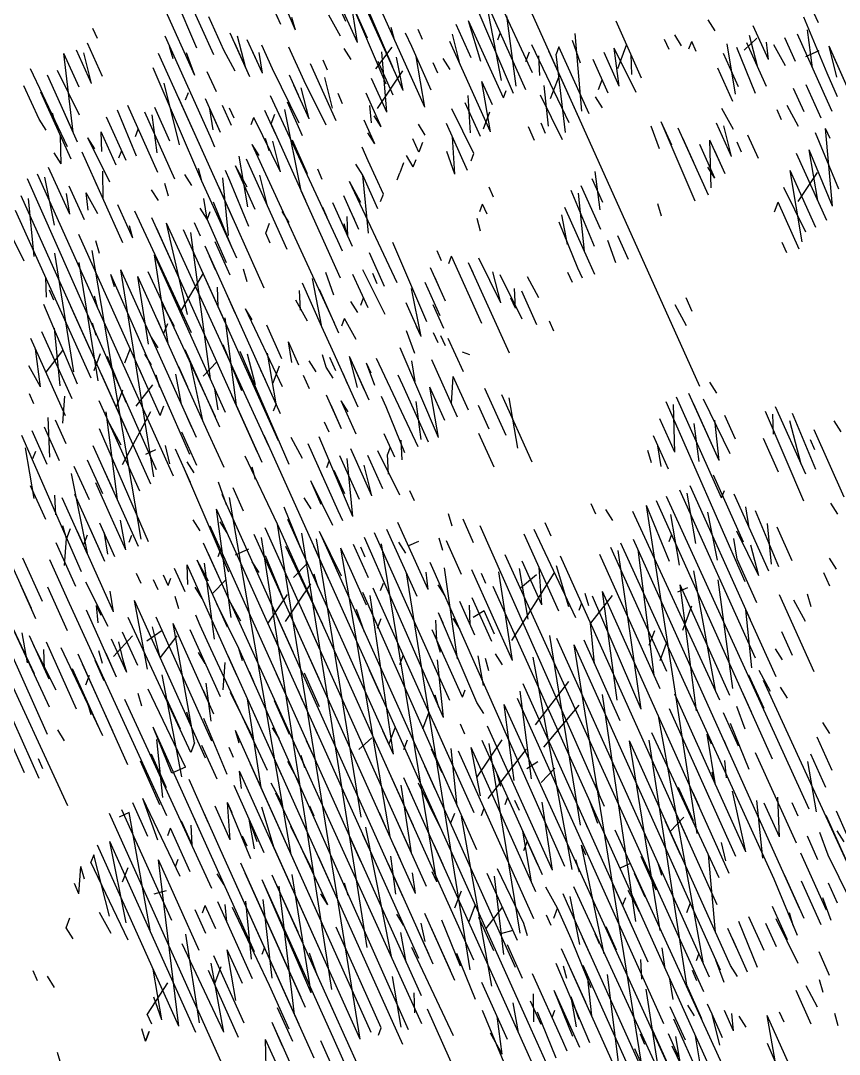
# Model space of a CAD drawing. Header units: metres. Extents: x 1851427 to 1852022, y 5183007 to 5183309.
# Drawn here: x 1851994.004 to 1851997.362, y 5183046.403 to 5183050.644 of the extents above; entities that cross this region are included whole.
import ezdxf

# ---------------------------------------------------------------- set-up
doc = ezdxf.new("R2010")
doc.units = ezdxf.units.M
doc.header["$LTSCALE"] = 2.5
doc.layers.add('FEUIL', color=7, linetype='CONTINUOUS')
doc.layers.add('TRONC', color=7, linetype='CONTINUOUS')
doc.layers.add('PRO_BAT', color=252, linetype='CONTINUOUS', lineweight=18)

# ---------------------------------------------------------------- blocks, each defined once
blk = doc.blocks.new('00_prunus')
at = {"layer": 'FEUIL', "color": 62, "linetype": 'Continuous'}
for p, q in [((0.1821, 5.5674), (0.1973, 5.5826)), ((0.8425, 5.1407), (1.2844, 5.5826)), ((0.1313, 5.481), (0.2126, 5.5674)), ((0.6698, 5.2423), (0.9949, 5.5674)), ((1.0101, 5.2118), (1.2133, 5.5674)), ((0.1618, 5.481), (0.1973, 5.5471)), ((0.0805, 5.4658), (0.1465, 5.5318)), ((0.111, 5.481), (0.1465, 5.5318)), ((0.111, 5.4302), (0.2126, 5.5318)), ((0.1618, 5.5166), (0.1821, 5.4963)), ((0.1973, 5.481), (0.2329, 5.5166)), ((0.1973, 5.481), (0.2329, 5.5166)), ((0.2481, 5.4658), (0.2989, 5.5166)), ((0.2126, 5.4658), (0.2481, 5.4963)), ((0.2481, 5.4658), (0.2634, 5.4963)), ((0.2634, 5.4455), (0.2989, 5.4963)), ((0.2837, 5.4963), (0.2989, 5.4658)), ((0.365, 5.481), (0.3853, 5.4963)), ((0.6698, 5.2778), (0.8933, 5.4963)), ((0.7206, 5.2423), (0.878, 5.4963)), ((0.8933, 5.1559), (1.2336, 5.4963)), ((0.2329, 5.415), (0.2989, 5.481)), ((0.2481, 5.3947), (0.3142, 5.4658)), ((0.2837, 5.3794), (0.3345, 5.4658)), ((0.1313, 5.415), (0.1618, 5.4455)), ((0.2837, 5.3947), (0.3345, 5.4455)), ((0.3853, 5.4302), (0.4005, 5.4455)), ((0.4005, 5.4302), (0.4005, 5.4455)), ((0.4158, 5.4302), (0.4361, 5.4455)), ((0.1465, 5.3947), (0.1821, 5.4302)), ((0.2837, 5.3642), (0.3345, 5.415)), ((0.4361, 5.415), (0.4513, 5.4302)), ((0.4666, 5.3439), (0.5529, 5.4302)), ((0.5174, 5.3947), (0.5174, 5.3439)), ((0.0297, 5.2423), (0.0957, 5.3794)), ((0.0805, 5.3642), (0.0957, 5.3794)), ((0.4666, 5.3134), (0.5377, 5.3794)), ((0.4869, 5.3439), (0.5021, 5.3794)), ((0.5021, 5.3134), (0.5377, 5.3794)), ((0.5529, 5.2423), (0.619, 5.3794)), ((0.9949, 5.227), (1.1473, 5.3794)), ((0.0297, 5.2778), (0.111, 5.3642)), ((0.5021, 5.3134), (0.5529, 5.3642)), ((0.5885, 5.3286), (0.619, 5.3642)), ((0.6901, 5.2423), (0.7561, 5.3642)), ((0.6901, 5.227), (0.8222, 5.3642)), ((1.0101, 5.2118), (1.1625, 5.3642)), ((0.2634, 5.3134), (0.2989, 5.3439)), ((0.5174, 5.2931), (0.5682, 5.3439)), ((0.5377, 5.2423), (0.6393, 5.3439)), ((0.6393, 5.3439), (0.6393, 5.3286)), ((0.0297, 5.2423), (0.111, 5.3286)), ((0.0297, 5.2118), (0.1313, 5.3134)), ((0.0602, 5.2423), (0.111, 5.3286)), ((0.2481, 5.2626), (0.2837, 5.3134)), ((0.2481, 5.2626), (0.2989, 5.3134)), ((0.5377, 5.2931), (0.5377, 5.3134)), ((0.5529, 5.227), (0.6545, 5.3286)), ((0.5682, 5.1915), (0.6393, 5.3286)), ((0.5682, 5.2118), (0.6901, 5.3286)), ((0.6545, 5.2778), (0.6698, 5.3134)), ((0.6901, 5.3134), (0.6901, 5.2931)), ((0.7053, 5.2118), (0.8222, 5.3286)), ((0.7561, 5.3286), (0.7561, 5.3134)), ((0.7714, 5.2626), (0.8222, 5.3286)), ((0.7917, 5.2626), (0.8425, 5.3134)), ((1.132, 5.1915), (1.2489, 5.3134)), ((0.0805, 5.2931), (0.0957, 5.227)), ((0.619, 5.2931), (0.619, 5.2423)), ((0.8069, 5.2423), (0.8425, 5.2931)), ((0.0449, 5.1915), (0.1313, 5.2778)), ((0.0602, 5.1559), (0.1313, 5.2778)), ((0.2481, 5.227), (0.2989, 5.2778)), ((0.2634, 5.1915), (0.2989, 5.2778)), ((0.2634, 5.1762), (0.365, 5.2778)), ((0.2837, 5.1559), (0.4005, 5.2778)), ((0.365, 5.2423), (0.4005, 5.2778)), ((0.5174, 5.2626), (0.5377, 5.2778)), ((0.7053, 5.1407), (0.8425, 5.2778)), ((0.2634, 5.2118), (0.3142, 5.2626)), ((0.3142, 5.227), (0.3497, 5.2626)), ((0.3853, 5.227), (0.4158, 5.2626)), ((0.6037, 5.1915), (0.6393, 5.2626)), ((0.9441, 5.2423), (0.9593, 5.2626)), ((1.1625, 5.1915), (1.2336, 5.2626)), ((0.0602, 5.1762), (0.1313, 5.2423)), ((0.5682, 5.1762), (0.6393, 5.2423)), ((0.8222, 5.227), (0.8425, 5.2423)), ((0.8425, 5.1762), (0.9085, 5.2423)), ((0.0602, 5.1407), (0.1313, 5.2118)), ((0.1313, 5.1915), (0.1313, 5.2118)), ((0.7053, 5.2118), (0.7053, 5.227)), ((0.7053, 5.1407), (0.7561, 5.227)), ((0.7206, 5.1915), (0.7561, 5.227)), ((0.8425, 5.1407), (0.8933, 5.227)), ((0.8425, 5.2118), (0.8577, 5.227)), ((0.8933, 5.1559), (0.9288, 5.2118)), ((0.9085, 5.1051), (0.9593, 5.2118)), ((0.9441, 5.227), (0.9593, 5.1762)), ((0.6037, 5.1762), (0.619, 5.1915)), ((0.7409, 5.1254), (0.7714, 5.1915)), ((0.9085, 5.1915), (0.9288, 5.1051)), ((0.9085, 5.1407), (0.9593, 5.1915)), ((1.0101, 5.1762), (1.0304, 5.1915)), ((0.619, 5.1559), (0.6393, 5.1762)), ((0.7206, 5.1762), (0.7206, 5.1407)), ((0.7206, 5.1254), (0.7714, 5.1762)), ((0.7206, 5.0899), (0.7917, 5.1559)), ((0.9085, 5.1051), (0.9593, 5.1559)), ((1.0457, 5.1407), (1.0609, 5.1559)), ((0.0805, 5.1254), (0.0957, 5.1407)), ((0.4513, 5.0746), (0.4869, 5.1407)), ((0.9949, 5.0543), (1.0812, 5.1407)), ((1.1473, 5.1051), (1.1828, 5.1407)), ((1.1625, 5.0899), (1.2133, 5.1407)), ((1.1981, 5.0899), (1.2336, 5.1407)), ((0.4513, 5.0899), (0.4869, 5.1254)), ((0.7206, 5.0543), (0.7917, 5.1254)), ((0.9085, 5.0746), (0.9593, 5.1254)), ((1.0101, 5.0746), (1.0457, 5.1254)), ((1.1625, 5.0899), (1.1828, 5.1254)), ((1.1828, 5.0746), (1.2336, 5.1254)), ((0.4361, 5.0391), (0.5021, 5.1051)), ((0.4361, 5.0035), (0.5174, 5.0899)), ((0.4513, 4.9883), (0.5021, 5.0899)), ((0.7206, 5.0746), (0.7206, 5.0899)), ((0.7409, 5.0391), (0.7714, 5.1051)), ((0.8222, 5.0899), (0.8425, 5.1051)), ((0.9288, 5.0746), (0.9441, 5.1051)), ((0.9949, 5.0899), (1.0101, 5.1051)), ((1.0101, 5.0391), (1.0812, 5.1051)), ((1.0457, 5.0391), (1.0812, 5.0899)), ((1.0457, 5.0391), (1.0965, 5.0899)), ((1.2133, 5.0746), (1.2489, 5.1051)), ((1.2133, 4.9375), (1.3657, 5.0899)), ((0.7409, 5.0391), (0.7714, 5.0746)), ((0.8222, 5.0746), (0.8222, 5.0543)), ((0.8222, 5.0543), (0.8425, 5.0746)), ((0.9085, 5.0391), (0.9441, 5.0746)), ((1.2844, 5.0391), (1.3149, 5.0746)), ((0.4361, 4.973), (0.5174, 5.0543)), ((1.0457, 5.0035), (1.0965, 5.0543)), ((1.1981, 4.8867), (1.3657, 5.0543)), ((1.4876, 5.0391), (1.5029, 5.0543)), ((0.4869, 4.9883), (0.5174, 5.0391)), ((0.6545, 5.0238), (0.6698, 5.0391)), ((0.8222, 5.0238), (0.8222, 5.0391)), ((0.8222, 5.0238), (0.8425, 5.0391)), ((1.0101, 4.9019), (1.0965, 5.0391)), ((0.4513, 4.9527), (0.5174, 5.0238)), ((0.8425, 5.0238), (0.8425, 5.0035)), ((1.1117, 5.0035), (1.1117, 5.0238)), ((1.1981, 4.8511), (1.3657, 5.0238)), ((1.4521, 4.973), (1.5029, 5.0238)), ((0.6545, 4.9883), (0.6698, 5.0035)), ((0.6698, 4.9883), (0.6698, 5.0035)), ((0.8425, 4.9883), (0.8425, 5.0035)), ((0.8577, 4.9527), (0.9085, 5.0035)), ((0.9949, 4.8867), (1.1117, 5.0035)), ((1.0101, 4.9375), (1.0609, 4.9883)), ((1.0609, 4.9222), (1.1473, 5.0035)), ((1.1473, 4.9883), (1.1473, 5.0035)), ((1.1828, 4.9883), (1.1981, 5.0035)), ((1.1828, 4.973), (1.2133, 5.0035)), ((1.1981, 4.9527), (1.2336, 4.9883)), ((1.2133, 4.9527), (1.2336, 4.9883)), ((1.2641, 4.9019), (1.3352, 5.0035)), ((1.2844, 4.9883), (1.2844, 5.0035)), ((1.4673, 4.9527), (1.5029, 5.0035)), ((1.4673, 4.9527), (1.5181, 5.0035)), ((1.4673, 4.8511), (1.5384, 4.9883)), ((1.4876, 4.9375), (1.5384, 4.9883)), ((0.6545, 4.9527), (0.6698, 4.973)), ((0.8577, 4.8714), (0.9085, 4.973)), ((0.8577, 4.9222), (0.9085, 4.973)), ((1.0609, 4.9222), (1.0965, 4.973)), ((0.7714, 4.8003), (0.9288, 4.9527)), ((0.8577, 4.9375), (0.8577, 4.9527)), ((0.8577, 4.6835), (1.132, 4.9527)), ((1.2336, 4.9222), (1.2641, 4.9527)), ((1.2844, 4.9019), (1.3352, 4.9527)), ((1.4673, 4.8867), (1.5384, 4.9527)), ((1.2489, 4.8359), (1.3505, 4.9375)), ((1.2844, 4.8359), (1.386, 4.9375)), ((1.2997, 4.8714), (1.3352, 4.9375)), ((1.4673, 4.8511), (1.5537, 4.9375)), ((0.878, 4.8714), (0.9288, 4.9222)), ((0.9949, 4.7851), (1.132, 4.9222)), ((1.0965, 4.8359), (1.1473, 4.9222)), ((1.3352, 4.8511), (1.4013, 4.9222)), ((0.5682, 4.8359), (0.6393, 4.9019)), ((1.0609, 4.8511), (1.0965, 4.9019)), ((1.0812, 4.8359), (1.1473, 4.9019)), ((1.3505, 4.8867), (1.3505, 4.9019)), ((1.3505, 4.8359), (1.4165, 4.9019)), ((1.4521, 4.8003), (1.5537, 4.9019)), ((0.4869, 4.8206), (0.5377, 4.8714)), ((0.5174, 4.8206), (0.5885, 4.8867)), ((0.5174, 4.7495), (0.6545, 4.8867)), ((0.5377, 4.8359), (0.5529, 4.8714)), ((0.5682, 4.8359), (0.6037, 4.8867)), ((0.5885, 4.7851), (0.6901, 4.8867)), ((0.6393, 4.8714), (0.6545, 4.8867)), ((0.6901, 4.8714), (0.6901, 4.8867)), ((0.6901, 4.7495), (0.8069, 4.8714)), ((0.7053, 4.8714), (0.7206, 4.8867)), ((0.8933, 4.8511), (0.9085, 4.8867)), ((0.8933, 4.8511), (0.9085, 4.8714)), ((0.9441, 4.8714), (0.9593, 4.8867)), ((1.0812, 4.8003), (1.1473, 4.8714)), ((1.1117, 4.7698), (1.1625, 4.8714)), ((1.1981, 4.8511), (1.2133, 4.8714)), ((1.3657, 4.8206), (1.4165, 4.8714)), ((1.4013, 4.8359), (1.4165, 4.8714)), ((1.5029, 4.8511), (1.5181, 4.8714)), ((-0.143, 4.8359), (-0.1227, 4.8511)), ((0.6698, 4.8003), (0.7206, 4.8511)), ((1.0101, 4.8359), (1.0304, 4.8511)), ((1.0101, 4.6987), (1.1625, 4.8511)), ((1.2133, 4.8359), (1.2336, 4.8511)), ((1.3657, 4.8359), (1.3657, 4.8511)), ((1.4165, 4.8359), (1.4368, 4.8511)), ((1.5181, 4.8359), (1.5384, 4.8511)), ((-0.1227, 4.7495), (-0.0414, 4.8359)), ((-0.1075, 4.7343), (-0.0059, 4.8359)), ((0.111, 4.8206), (0.1313, 4.8359)), ((0.4513, 4.8206), (0.4666, 4.8359)), ((0.6901, 4.8206), (0.7053, 4.8359)), ((0.7917, 4.7851), (0.8425, 4.8359)), ((0.8933, 4.8206), (0.9085, 4.8359)), ((1.4673, 4.7851), (1.4876, 4.8359)), ((-0.1938, 4.719), (-0.0922, 4.8206)), ((-0.1227, 4.6835), (0.0094, 4.8206)), ((-0.0922, 4.7495), (-0.0414, 4.8206)), ((-0.0211, 4.7851), (-0.0059, 4.8206)), ((0.6698, 4.7698), (0.7206, 4.8206)), ((1.0457, 4.8003), (1.0457, 4.8206)), ((1.0965, 4.7495), (1.1625, 4.8206)), ((1.1625, 4.7851), (1.1828, 4.8206)), ((1.2997, 4.6835), (1.4368, 4.8206)), ((-0.1075, 4.7851), (-0.0922, 4.8003)), ((0.0449, 4.719), (0.1313, 4.8003)), ((0.0602, 4.6987), (0.1618, 4.8003)), ((0.6901, 4.719), (0.7409, 4.8003)), ((0.7714, 4.7343), (0.8425, 4.8003)), ((0.8069, 4.7851), (0.8222, 4.8003)), ((1.0304, 4.7851), (1.0457, 4.8003)), ((1.1625, 4.8003), (1.1625, 4.7851)), ((1.1625, 4.7851), (1.1828, 4.8003)), ((1.3657, 4.7495), (1.386, 4.8003)), ((1.4673, 4.7851), (1.4876, 4.8003)), ((-0.0719, 4.4955), (0.1973, 4.7698)), ((-0.0567, 4.719), (-0.0059, 4.7698)), ((0.0297, 4.6327), (0.1821, 4.7851)), ((0.0449, 4.7495), (0.0805, 4.7851)), ((0.0602, 4.6987), (0.0957, 4.7698)), ((0.1465, 4.6835), (0.1821, 4.7698)), ((0.6901, 4.719), (0.7409, 4.7698)), ((0.8069, 4.7343), (0.8577, 4.7851)), ((1.1625, 4.7495), (1.1828, 4.7698)), ((1.4165, 4.6987), (1.4876, 4.7698)), ((0.0957, 4.6835), (0.1313, 4.7495)), ((0.8222, 4.7343), (0.8222, 4.7495)), ((0.878, 4.6682), (0.9288, 4.7495)), ((0.878, 4.4295), (1.1981, 4.7495)), ((0.8933, 4.4142), (1.2336, 4.7495)), ((1.0457, 4.4955), (1.1828, 4.7495)), ((1.0457, 4.2923), (1.5029, 4.7495)), ((1.0812, 4.6987), (1.132, 4.7495)), ((1.132, 4.5971), (1.2336, 4.7495)), ((1.3657, 4.719), (1.4013, 4.7495)), ((1.386, 4.719), (1.4013, 4.7495)), ((1.386, 4.6987), (1.4368, 4.7495)), ((1.4368, 4.6682), (1.4876, 4.7495)), ((0.1465, 4.6835), (0.1973, 4.7343)), ((0.5885, 4.6835), (0.6393, 4.7343)), ((0.6393, 4.719), (0.6545, 4.7343)), ((0.8222, 4.719), (0.8425, 4.7343)), ((0.878, 4.6682), (0.9441, 4.7343)), ((0.8933, 4.3787), (1.2489, 4.7343)), ((1.0812, 4.2923), (1.5181, 4.7343)), ((1.4165, 4.6987), (1.4368, 4.7343)), ((0.5885, 4.719), (0.6037, 4.719)), ((0.6901, 4.6835), (0.7206, 4.719)), ((0.9288, 4.6835), (0.9441, 4.719)), ((1.0457, 4.6987), (1.0609, 4.719)), ((1.1117, 4.6987), (1.132, 4.719)), ((1.2844, 4.6987), (1.2997, 4.719)), ((-0.1938, 4.6835), (-0.1735, 4.6987)), ((0.1465, 4.6479), (0.1973, 4.6987)), ((0.8425, 4.6835), (0.8425, 4.6987)), ((0.9085, 4.6682), (0.9441, 4.6987)), ((1.0812, 4.2618), (1.5181, 4.6987)), ((1.4521, 4.5971), (1.5029, 4.6987)), ((0.1618, 4.6479), (0.1821, 4.6835)), ((0.1821, 4.6479), (0.1973, 4.6682)), ((0.4005, 4.5666), (0.5021, 4.6682)), ((0.4361, 4.5819), (0.4869, 4.6682)), ((0.4666, 4.5971), (0.5377, 4.6682)), ((0.5529, 4.6174), (0.6037, 4.6682)), ((0.5682, 4.5971), (0.6545, 4.6835)), ((0.5885, 4.5463), (0.7206, 4.6835)), ((0.5885, 4.6174), (0.6037, 4.6682)), ((0.6698, 4.6327), (0.6901, 4.6682)), ((0.9949, 4.4447), (1.2336, 4.6835)), ((1.0457, 4.6327), (1.0812, 4.6682)), ((1.0812, 4.6327), (1.0965, 4.6682)), ((1.1117, 4.3939), (1.386, 4.6682)), ((1.132, 4.6835), (1.1473, 4.5971)), ((1.1473, 4.5311), (1.2336, 4.6835)), ((1.2641, 4.4142), (1.5181, 4.6682)), ((1.3352, 4.6479), (1.3505, 4.6682)), ((-0.1075, 4.5311), (0.0094, 4.6479)), ((0.0297, 4.6327), (0.0297, 4.6479)), ((0.619, 4.5158), (0.7561, 4.6479)), ((0.9085, 4.5311), (1.0304, 4.6479)), ((1.0101, 4.4295), (1.2336, 4.6479)), ((1.0609, 4.1552), (1.3505, 4.6479)), ((1.4673, 4.5819), (1.5384, 4.6479)), ((-0.1227, 4.5463), (-0.0414, 4.6327)), ((-0.1075, 4.4295), (0.0957, 4.6327)), ((-0.0414, 4.5971), (-0.0211, 4.6327)), ((0.5021, 4.5971), (0.5377, 4.6327)), ((0.5885, 4.5463), (0.6393, 4.6327)), ((0.5885, 4.5819), (0.6393, 4.6327)), ((0.7409, 4.5971), (0.7714, 4.6327)), ((0.7409, 4.5666), (0.8069, 4.6327)), ((0.7561, 4.6174), (0.7714, 4.6327)), ((0.7561, 4.5463), (0.8425, 4.6327)), ((0.7714, 4.5819), (0.8069, 4.6327)), ((0.9288, 4.5819), (0.9796, 4.6327)), ((1.0101, 4.3939), (1.2489, 4.6327)), ((1.0304, 4.3787), (1.2844, 4.6327)), ((1.0812, 4.2771), (1.2844, 4.6327)), ((1.1828, 4.5158), (1.2489, 4.6327)), ((-0.143, 4.5666), (-0.0922, 4.6174)), ((-0.143, 4.3634), (0.111, 4.6174)), ((-0.1075, 4.5463), (-0.0719, 4.6174)), ((0.0449, 4.5311), (0.0957, 4.6174)), ((0.6037, 4.5311), (0.6901, 4.6174)), ((0.8222, 4.5971), (0.8425, 4.6174)), ((0.8425, 4.5971), (0.8577, 4.6174)), ((0.8933, 4.5819), (0.9288, 4.6174)), ((0.9085, 4.5819), (0.9288, 4.6174)), ((0.9796, 4.465), (1.0609, 4.6174)), ((1.0304, 4.3431), (1.2997, 4.6174)), ((1.2489, 4.4142), (1.3657, 4.6174)), ((1.2997, 4.4142), (1.4165, 4.6174)), ((-0.3462, 4.1247), (0.1313, 4.5971)), ((-0.0059, 4.5158), (0.0449, 4.5971)), ((0.619, 4.5311), (0.6545, 4.5971)), ((0.8577, 4.5819), (0.878, 4.5971)), ((-0.2446, 4.1907), (0.1465, 4.5819)), ((-0.1583, 4.0028), (0.1618, 4.5666)), ((-0.0922, 4.5158), (-0.0211, 4.5819)), ((-0.0922, 4.5158), (-0.0567, 4.5666)), ((-0.0414, 4.5311), (-0.0211, 4.5666)), ((0.0602, 4.4803), (0.111, 4.5666)), ((0.0805, 4.4803), (0.1618, 4.5666)), ((0.4666, 4.5311), (0.5174, 4.5819)), ((0.6393, 4.4955), (0.7053, 4.5666)), ((0.8933, 4.4803), (0.9949, 4.5819)), ((0.9085, 4.4955), (0.9593, 4.5819)), ((0.9288, 4.5666), (0.9288, 4.5311)), ((0.9593, 4.5158), (0.9949, 4.5666)), ((1.1625, 4.5666), (1.1625, 4.5463)), ((1.4013, 4.5311), (1.4165, 4.5666)), ((-0.1075, 4.2618), (0.1821, 4.5463)), ((0.7714, 4.5311), (0.7917, 4.5463)), ((0.0957, 4.5311), (0.0957, 4.5158)), ((0.2126, 4.5158), (0.2329, 4.5311)), ((0.2481, 4.5158), (0.2634, 4.5311)), ((0.7714, 4.4955), (0.8069, 4.5311)), ((1.0457, 4.5311), (1.0609, 4.4955)), ((0.6393, 4.4803), (0.6545, 4.5158)), ((0.6545, 4.4803), (0.6901, 4.5158)), ((1.0304, 4.4142), (1.0965, 4.5158)), ((1.2844, 4.3939), (1.4013, 4.5158)), ((-0.397, 3.9367), (0.1618, 4.4955)), ((-0.2599, 4.3787), (-0.143, 4.4955)), ((-0.2091, 4.465), (-0.1735, 4.4955)), ((0.6698, 4.4955), (0.6698, 4.4803)), ((0.9085, 4.4955), (0.9085, 4.4803)), ((1.2133, 4.4955), (1.2133, 4.465)), ((-0.331, 3.9723), (0.1821, 4.4803)), ((-0.1227, 4.2923), (-0.0211, 4.4803)), ((-0.0922, 4.2771), (0.0297, 4.4803)), ((0.0094, 4.2771), (0.1973, 4.465)), ((0.0297, 4.2618), (0.1465, 4.4803)), ((0.0297, 4.1907), (0.1821, 4.465)), ((0.3142, 4.4447), (0.3345, 4.465)), ((0.619, 4.4142), (0.6901, 4.4803)), ((0.6545, 4.4447), (0.6698, 4.4803)), ((0.6545, 4.4142), (0.7053, 4.465)), ((0.6698, 4.3939), (0.7409, 4.465)), ((0.6901, 4.3431), (0.8069, 4.465)), ((1.0101, 4.4447), (1.0304, 4.4803)), ((1.0812, 4.4295), (1.1117, 4.4803)), ((1.132, 4.4447), (1.1473, 4.465)), ((1.2641, 4.465), (1.2641, 4.4295)), ((1.2844, 4.3634), (1.386, 4.465)), ((1.3149, 4.3787), (1.3657, 4.4803)), ((-0.143, 4.3431), (-0.0922, 4.4447)), ((-0.1227, 4.2771), (0.0449, 4.4447)), ((-0.0719, 4.2263), (0.0449, 4.4447)), ((0.0094, 4.2415), (0.2126, 4.4447)), ((0.0297, 4.4447), (0.0449, 4.4295)), ((0.2126, 4.3126), (0.3497, 4.4447)), ((0.6698, 4.3939), (0.7053, 4.4447)), ((0.6901, 4.3431), (0.7409, 4.4447)), ((0.6901, 4.3787), (0.7561, 4.4447)), ((0.7206, 4.3431), (0.8222, 4.4447)), ((0.8222, 4.4142), (0.8577, 4.4447)), ((1.1473, 4.4447), (1.1625, 4.3939)), ((1.2844, 4.3279), (1.4013, 4.4447)), ((1.3352, 4.4447), (1.3505, 4.3939)), ((0.2481, 4.3126), (0.365, 4.4295)), ((0.5885, 4.4142), (0.6037, 4.4295)), ((0.7714, 4.4142), (0.7714, 4.4295)), ((1.3505, 4.3634), (1.386, 4.4295)), ((-0.2446, 3.8859), (0.2837, 4.4142)), ((0.0094, 4.4142), (0.0094, 4.3634)), ((0.0297, 3.9875), (0.4513, 4.4142)), ((0.4513, 4.3787), (0.4869, 4.4142)), ((0.5021, 4.3939), (0.5174, 4.4142)), ((1.1117, 4.3939), (1.1117, 4.4142)), ((1.1981, 4.4142), (1.1981, 4.3787)), ((0.2329, 4.3279), (0.2837, 4.3939)), ((1.132, 4.3939), (1.1473, 4.2771)), ((1.3505, 4.3634), (1.386, 4.3939)), ((-0.2802, 3.7183), (0.3853, 4.3787)), ((-0.2446, 3.952), (0.1821, 4.3787)), ((0.0297, 4.1907), (0.1973, 4.3634)), ((0.0805, 4.1907), (0.1821, 4.3787)), ((0.1618, 4.3787), (0.1821, 4.3126)), ((0.1973, 4.3431), (0.2126, 4.3634)), ((0.2837, 4.3787), (0.3142, 4.2263)), ((0.2837, 4.3126), (0.3142, 4.3787)), ((0.2837, 4.3126), (0.3497, 4.3787)), ((0.2989, 4.2771), (0.3497, 4.3634)), ((0.3142, 4.3634), (0.3345, 4.3279)), ((0.4513, 4.3126), (0.5021, 4.3634)), ((0.5021, 4.3431), (0.5174, 4.3634)), ((0.5021, 4.2618), (0.6037, 4.3634)), ((0.7206, 4.3126), (0.7917, 4.3787)), ((0.8933, 4.3431), (0.9085, 4.3634)), ((1.0965, 4.2415), (1.2336, 4.3787)), ((1.132, 4.211), (1.2133, 4.3634)), ((1.2844, 4.3126), (1.2997, 4.3634)), ((0.0602, 4.3431), (0.0602, 4.3126)), ((0.2126, 4.3431), (0.2126, 4.3279)), ((0.2989, 4.1907), (0.3853, 4.3431)), ((0.5174, 4.2415), (0.619, 4.3431)), ((0.5529, 4.3431), (0.5682, 4.3279)), ((1.0101, 4.2923), (1.0609, 4.3431)), ((1.0609, 4.3126), (1.0812, 4.3431)), ((1.3505, 4.3279), (1.3657, 4.3431)), ((-0.4834, 4.0231), (-0.1735, 4.3279)), ((-0.2294, 4.3126), (-0.2091, 4.3279)), ((0.0297, 4.3279), (0.0297, 4.2923)), ((0.2989, 4.1907), (0.4361, 4.3279)), ((0.3853, 4.0739), (0.6393, 4.3279)), ((0.4005, 4.3126), (0.4158, 4.3279)), ((0.5682, 4.3126), (0.5885, 4.3279)), ((1.0101, 4.3126), (1.0304, 4.3279)), ((1.0457, 4.1552), (1.2133, 4.3279)), ((1.0965, 4.3279), (1.1117, 4.3126)), ((-0.3615, 3.5659), (0.3853, 4.3126)), ((0.0094, 3.5303), (0.7917, 4.3126)), ((0.0602, 3.8504), (0.5174, 4.3126)), ((0.1465, 4.2415), (0.1821, 4.3126)), ((0.2837, 3.7335), (0.619, 4.3126)), ((0.3853, 4.0383), (0.6545, 4.3126)), ((0.4005, 4.1552), (0.4869, 4.3126)), ((0.8933, 4.2771), (0.9288, 4.3126)), ((1.2641, 4.2771), (1.2997, 4.3126)), ((1.2844, 4.2415), (1.3149, 4.3126)), ((-0.331, 4.2771), (-0.3107, 4.2923)), ((0.0805, 3.6319), (0.7409, 4.2923)), ((0.3345, 3.6827), (0.9441, 4.2923)), ((0.4513, 3.9367), (0.8069, 4.2923)), ((0.5021, 4.2618), (0.5174, 4.2923)), ((0.5682, 3.6827), (0.9288, 4.2923)), ((0.6393, 4.2771), (0.6545, 4.2923)), ((0.6393, 4.2618), (0.6698, 4.2923)), ((1.0609, 4.1399), (1.2133, 4.2923)), ((1.2641, 4.2415), (1.3149, 4.2923)), ((-0.3615, 4.211), (-0.3107, 4.2618)), ((-0.2954, 3.7691), (0.1973, 4.2618)), ((-0.2802, 3.7488), (0.2329, 4.2618)), ((-0.2446, 3.4948), (0.1973, 4.2618)), ((0.0602, 4.1552), (0.1821, 4.2771)), ((0.0602, 3.9367), (0.2481, 4.2618)), ((0.1618, 3.5964), (0.5529, 4.2771)), ((0.1618, 3.6167), (0.8222, 4.2771)), ((0.2634, 3.5811), (0.9441, 4.2618)), ((0.3142, 3.3932), (0.8222, 4.2771)), ((0.3497, 4.211), (0.4158, 4.2771)), ((0.3497, 4.2263), (0.3853, 4.2618)), ((0.365, 3.5659), (0.7714, 4.2771)), ((0.3853, 4.2618), (0.4005, 4.2415)), ((0.3853, 4.211), (0.4361, 4.2618)), ((0.4005, 3.7843), (0.6901, 4.2771)), ((0.4005, 4.2263), (0.4158, 4.2618)), ((0.4666, 3.7996), (0.7409, 4.2771)), ((0.6545, 4.2415), (0.6901, 4.2771)), ((0.8425, 4.0739), (0.9441, 4.2618)), ((1.1473, 4.0536), (1.3505, 4.2618)), ((1.1625, 4.211), (1.2133, 4.2618)), ((1.2844, 4.2263), (1.3352, 4.2771)), ((-0.2599, 4.0028), (-0.0211, 4.2415)), ((0.2989, 3.7183), (0.8222, 4.2415)), ((0.3142, 3.698), (0.8577, 4.2415)), ((0.4005, 3.4643), (0.8425, 4.2415)), ((0.5885, 4.2415), (0.5885, 4.2263)), ((1.1828, 4.1907), (1.2336, 4.2415)), ((1.2844, 4.1552), (1.3352, 4.2415)), ((1.3149, 4.2415), (1.3149, 4.2263)), ((-0.3615, 4.1755), (-0.3107, 4.2263)), ((-0.2091, 4.1552), (-0.143, 4.2263)), ((0.2329, 3.5151), (0.9441, 4.2263)), ((0.2634, 3.8859), (0.6037, 4.2263)), ((0.3345, 4.0891), (0.4666, 4.2263)), ((0.7409, 4.2263), (0.7561, 4.1907)), ((1.1473, 4.0891), (1.2336, 4.2263)), ((-0.3615, 4.1247), (-0.3107, 4.211)), ((-0.2446, 3.9875), (-0.0211, 4.211)), ((0.0449, 3.8504), (0.2634, 4.211)), ((0.2329, 3.8199), (0.619, 4.211)), ((0.4513, 4.1755), (0.4666, 4.211)), ((0.4513, 3.9367), (0.6037, 4.211)), ((0.8577, 4.211), (0.878, 4.1907)), ((-0.3462, 4.0536), (-0.2091, 4.1907)), ((-0.2599, 3.7691), (-0.0059, 4.1907)), ((-0.1583, 4.1044), (-0.1075, 4.1907)), ((-0.1075, 3.7996), (0.111, 4.1907)), ((0.1821, 4.1907), (0.2126, 4.0891)), ((0.2126, 3.4643), (0.9441, 4.1907)), ((0.365, 4.0891), (0.4666, 4.1907)), ((0.7206, 4.1907), (0.7409, 4.1044)), ((0.9085, 4.1907), (0.9085, 4.1755)), ((1.1117, 4.0891), (1.2133, 4.1907)), ((0.3345, 4.1247), (0.365, 4.1755)), ((0.3345, 4.1552), (0.3497, 4.1755)), ((0.5682, 4.1755), (0.5682, 4.1552)), ((1.0812, 4.1247), (1.1117, 4.1755)), ((1.0812, 4.1247), (1.132, 4.1755)), ((1.1473, 4.0891), (1.2336, 4.1755)), ((1.2336, 4.1399), (1.2489, 4.1755)), ((1.2489, 4.1247), (1.2997, 4.1755)), ((-0.2446, 3.7183), (-0.0059, 4.1399)), ((-0.2294, 3.9367), (-0.0059, 4.1552)), ((-0.1735, 4.1247), (-0.1583, 4.1552)), ((-0.1583, 3.7335), (0.2634, 4.1552)), ((0.1465, 4.1552), (0.1821, 4.0536)), ((0.1821, 3.9875), (0.2634, 4.1399)), ((0.3853, 4.0383), (0.4361, 4.1399)), ((0.7561, 4.1552), (0.7714, 4.0891)), ((0.7917, 3.9723), (0.9593, 4.1399)), ((0.8425, 4.0536), (0.9441, 4.1552)), ((0.8577, 4.0231), (0.9288, 4.1552)), ((0.878, 4.1399), (0.8933, 4.1044)), ((0.9441, 4.1044), (0.9593, 4.1399)), ((1.0812, 4.1552), (1.0812, 4.1399)), ((1.0965, 4.1044), (1.1473, 4.1552)), ((1.1117, 4.1044), (1.132, 4.1399)), ((-0.331, 4.1044), (-0.3107, 4.1247)), ((-0.3107, 4.0536), (-0.2802, 4.1247)), ((-0.3107, 3.7843), (0.0297, 4.1247)), ((-0.2294, 3.6319), (0.2634, 4.1247)), ((-0.1583, 3.7996), (0.0297, 4.1247)), ((0.5021, 4.1247), (0.5021, 4.1044)), ((0.9441, 4.0891), (0.9796, 4.1247)), ((1.1625, 4.1247), (1.1625, 4.1044)), ((1.1981, 4.1247), (1.1981, 4.1044)), ((-0.4326, 4.0891), (-0.4123, 4.1044)), ((-0.3107, 4.0536), (-0.2599, 4.1044)), ((-0.3107, 3.5151), (0.2837, 4.1044)), ((-0.2954, 4.0028), (-0.2446, 4.1044)), ((-0.2599, 4.0028), (-0.1938, 4.1044)), ((0.2126, 3.9723), (0.2837, 4.1044)), ((0.365, 4.0891), (0.365, 4.1044)), ((0.9796, 4.0891), (0.9796, 4.1044)), ((0.9796, 4.0891), (0.9949, 4.1044)), ((1.1828, 4.0536), (1.1981, 4.1044)), ((0.9949, 4.0739), (1.0101, 4.0891)), ((1.0304, 4.0739), (1.0457, 4.0891)), ((1.1473, 4.0231), (1.2133, 4.0891)), ((-0.4834, 3.9875), (-0.4123, 4.0536)), ((0.0805, 3.8351), (0.2989, 4.0536)), ((0.8933, 4.0383), (0.9085, 4.0536)), ((1.1473, 3.9875), (1.2133, 4.0536)), ((-0.1227, 4.0231), (-0.1075, 3.9875)), ((0.0957, 3.698), (0.2837, 4.0231)), ((0.0957, 3.8199), (0.2989, 4.0231)), ((0.1465, 4.0231), (0.1618, 3.9875)), ((0.1821, 4.0231), (0.1973, 4.0028)), ((0.2126, 4.0383), (0.2481, 3.9215)), ((0.2329, 3.444), (0.8069, 4.0231)), ((0.2634, 4.0383), (0.2837, 3.952)), ((0.4158, 4.0383), (0.4158, 4.0028)), ((0.7917, 3.7996), (1.0304, 4.0383)), ((0.7917, 4.0028), (0.8069, 4.0231)), ((0.7917, 3.8351), (0.9796, 4.0231)), ((0.8069, 3.9215), (0.9085, 4.0231)), ((0.8069, 3.8859), (0.9441, 4.0231)), ((0.8222, 3.8199), (0.9441, 4.0231)), ((0.9593, 3.9215), (1.0304, 4.0383)), ((1.0609, 4.0028), (1.0812, 4.0383)), ((1.0609, 4.0028), (1.0812, 4.0231)), ((-0.4631, 3.9723), (-0.4326, 4.0028)), ((-0.2294, 3.9723), (-0.2091, 4.0028)), ((0.0957, 3.7843), (0.3142, 4.0028)), ((0.2634, 3.9215), (0.3142, 4.0028)), ((0.6698, 3.8199), (0.8577, 4.0028)), ((0.8222, 3.7996), (1.0304, 4.0028)), ((0.9288, 4.0028), (0.9441, 3.952)), ((0.9441, 3.952), (0.9796, 4.0028)), ((0.9593, 4.0028), (0.9796, 3.9723)), ((1.0812, 3.9723), (1.0965, 4.0028)), ((1.0812, 3.9875), (1.0965, 4.0028)), ((1.1117, 3.6472), (1.4673, 4.0028)), ((0.0805, 3.7335), (0.3345, 3.9875)), ((0.2989, 3.8859), (0.3497, 3.9875)), ((0.4666, 3.9875), (0.4666, 3.952)), ((0.8069, 3.9367), (0.8222, 3.9875)), ((1.1981, 3.9367), (1.2489, 3.9875)), ((-0.4631, 3.9367), (-0.4326, 3.9723)), ((-0.2599, 3.8351), (-0.1938, 3.9723)), ((0.4361, 3.9723), (0.4361, 3.952)), ((0.9796, 3.9215), (1.0304, 3.9723)), ((1.0101, 3.9723), (1.0304, 3.9215)), ((-0.3818, 3.5811), (-0.0059, 3.952)), ((0.0805, 3.8351), (0.1465, 3.952)), ((0.5021, 3.952), (0.5174, 3.9215)), ((0.9949, 3.9012), (1.0457, 3.952)), ((1.0101, 3.9215), (1.0304, 3.952)), ((1.0812, 3.6472), (1.386, 3.952)), ((1.1117, 3.7843), (1.2844, 3.952)), ((-0.397, 3.9012), (-0.3818, 3.9215)), ((0.1821, 3.9215), (0.1973, 3.9367)), ((0.2126, 3.9367), (0.2126, 3.9215)), ((0.2329, 3.4135), (0.7561, 3.9367)), ((0.6698, 3.7843), (0.7561, 3.9367)), ((0.8069, 3.8707), (0.8425, 3.9367)), ((0.8222, 3.7488), (0.9288, 3.9215)), ((1.0101, 3.8859), (1.0457, 3.9215)), ((1.0457, 3.9012), (1.0609, 3.9215)), ((-0.4326, 3.8351), (-0.3615, 3.9012)), ((-0.0719, 3.7183), (0.0449, 3.9012)), ((-0.0567, 3.9012), (-0.0414, 3.8859)), ((0.0297, 3.5151), (0.4158, 3.9012)), ((0.2481, 3.8859), (0.2481, 3.9012)), ((1.0304, 3.8707), (1.0609, 3.9012)), ((1.0965, 3.7335), (1.2641, 3.9012)), ((1.132, 3.8351), (1.1981, 3.9012)), ((1.1828, 3.8504), (1.2133, 3.9012)), ((0.111, 3.7996), (0.1618, 3.8859)), ((0.3497, 3.7691), (0.4158, 3.8859)), ((0.8222, 3.7691), (0.9441, 3.8859)), ((0.9796, 3.7843), (1.0812, 3.8859)), ((1.0101, 3.6167), (1.2844, 3.8859)), ((1.1473, 3.8504), (1.1625, 3.8859)), ((-0.4986, 3.8351), (-0.4631, 3.8707)), ((-0.1938, 3.8707), (-0.1938, 3.8504)), ((0.111, 3.5811), (0.2837, 3.8707)), ((0.1465, 3.8707), (0.1465, 3.8504)), ((0.2989, 3.8707), (0.2989, 3.8504)), ((0.2989, 3.4135), (0.7561, 3.8707)), ((1.0101, 3.7843), (1.0965, 3.8707)), ((1.0609, 3.8504), (1.0609, 3.8707)), ((-0.3107, 3.8199), (-0.2802, 3.8504)), ((-0.4986, 3.7996), (-0.4834, 3.8199)), ((-0.2802, 3.5151), (0.0297, 3.8199)), ((-0.0719, 3.8351), (-0.0719, 3.8199)), ((0.8222, 3.8199), (0.8222, 3.7996)), ((0.8425, 3.7488), (0.9085, 3.8199)), ((1.0304, 3.7996), (1.0457, 3.8199)), ((-0.4986, 3.7691), (-0.4631, 3.7996)), ((-0.0211, 3.7183), (0.0297, 3.7996)), ((0.0957, 3.7183), (0.1821, 3.7996)), ((0.3142, 3.3932), (0.7206, 3.7996)), ((0.7053, 3.7691), (0.7206, 3.7996)), ((0.8425, 3.698), (0.8933, 3.7996)), ((-0.4986, 3.7335), (-0.4478, 3.7843)), ((-0.2599, 3.4948), (0.0297, 3.7843)), ((-0.2446, 3.7843), (-0.2446, 3.7691)), ((0.0957, 3.6827), (0.1973, 3.7843)), ((0.111, 3.6472), (0.1821, 3.7843)), ((0.3142, 3.5659), (0.4513, 3.7843)), ((0.4666, 3.6167), (0.6393, 3.7843)), ((-0.5494, 3.7488), (-0.5342, 3.7691)), ((-0.1938, 3.7335), (-0.1735, 3.7691)), ((-0.0059, 3.7183), (0.0449, 3.7691)), ((0.0449, 3.7488), (0.0449, 3.7691)), ((0.619, 3.6675), (0.7206, 3.7691)), ((0.8222, 3.7691), (0.8425, 3.7488)), ((0.8425, 3.7183), (0.8933, 3.7691)), ((0.0449, 3.7335), (0.0602, 3.7488)), ((0.3497, 3.6827), (0.3853, 3.7488)), ((0.6037, 3.6827), (0.6545, 3.7488)), ((0.8425, 3.6827), (0.9085, 3.7488)), ((1.0609, 3.7335), (1.0812, 3.7488)), ((-0.5647, 3.4643), (-0.4123, 3.7183)), ((-0.5647, 3.5659), (-0.4123, 3.7183)), ((-0.4478, 3.7183), (-0.4326, 3.7335)), ((-0.2294, 3.6827), (-0.2091, 3.7183)), ((-0.1583, 3.698), (-0.143, 3.7335)), ((0.1465, 3.7335), (0.1618, 3.6827)), ((0.1973, 3.7183), (0.1973, 3.6827)), ((0.2329, 3.7335), (0.2329, 3.698)), ((0.3142, 3.698), (0.3345, 3.7335)), ((0.6393, 3.6472), (0.7206, 3.7335)), ((0.6393, 3.6675), (0.6698, 3.7183)), ((0.6901, 3.6675), (0.7206, 3.7335)), ((0.6901, 3.6675), (0.7409, 3.7183)), ((-0.3818, 3.6827), (-0.3615, 3.698)), ((-0.3615, 3.6675), (-0.3462, 3.698)), ((-0.3615, 3.6675), (-0.331, 3.698)), ((0.111, 3.698), (0.1313, 3.6827)), ((0.7053, 3.6472), (0.7561, 3.698)), ((-0.3462, 3.6319), (-0.3107, 3.6827)), ((-0.3462, 3.6472), (-0.3107, 3.6827)), ((-0.2802, 3.6675), (-0.2599, 3.6827)), ((-0.2599, 3.5303), (-0.1735, 3.6827)), ((-0.2446, 3.4795), (-0.0414, 3.6827)), ((-0.1735, 3.5303), (-0.0922, 3.6827)), ((0.7561, 3.6675), (0.7714, 3.6827)), ((0.7561, 3.5659), (0.878, 3.6827)), ((0.8222, 3.6167), (0.878, 3.6827)), ((1.0812, 3.6675), (1.0965, 3.6827)), ((-0.5647, 3.5303), (-0.4326, 3.6675)), ((-0.1735, 3.5151), (-0.0211, 3.6675)), ((-0.1075, 3.5456), (0.0094, 3.6675)), ((-0.0922, 3.5964), (-0.0567, 3.6675)), ((-0.0211, 3.6472), (-0.0059, 3.6675)), ((0.1821, 3.5964), (0.2481, 3.6675)), ((0.7561, 3.6319), (0.7714, 3.6675)), ((0.7561, 3.6319), (0.7917, 3.6675)), ((0.8425, 3.6167), (0.8933, 3.6675)), ((-0.3462, 3.5456), (-0.2446, 3.6472)), ((0.1973, 3.5811), (0.2634, 3.6472)), ((0.2634, 3.6167), (0.2837, 3.6472)), ((0.4361, 3.444), (0.5529, 3.6472)), ((0.7409, 3.5811), (0.8069, 3.6472)), ((0.7409, 3.4795), (0.9085, 3.6472)), ((0.7714, 3.444), (0.8933, 3.6472)), ((0.8069, 3.6319), (0.8069, 3.6472)), ((0.8933, 3.6472), (0.9085, 3.6319)), ((-0.3462, 3.5456), (-0.2954, 3.6319)), ((-0.3107, 3.5303), (-0.2599, 3.6167)), ((-0.0922, 3.5303), (-0.0059, 3.6167)), ((-0.0719, 3.5659), (-0.0414, 3.6167)), ((0.2329, 3.5811), (0.2837, 3.6319)), ((0.2837, 3.5659), (0.3142, 3.6167)), ((0.2989, 3.3424), (0.5885, 3.6319)), ((0.4005, 3.4135), (0.6037, 3.6167)), ((0.4361, 3.4135), (0.6393, 3.6167)), ((0.4513, 3.3932), (0.5682, 3.6167)), ((0.5377, 3.2408), (0.9288, 3.6319)), ((-0.331, 3.5303), (-0.2599, 3.5964)), ((-0.0211, 3.5659), (0.0094, 3.5964)), ((0.0094, 3.5456), (0.0297, 3.5964)), ((0.4361, 3.3779), (0.6545, 3.5964)), ((0.6698, 3.5811), (0.6901, 3.5964)), ((0.7714, 3.5811), (0.7714, 3.5964)), ((-0.0211, 3.5659), (-0.0211, 3.5811)), ((-0.0059, 3.5456), (0.0297, 3.5811)), ((0.0449, 3.4948), (0.1313, 3.5811)), ((0.2837, 3.4287), (0.4361, 3.5811)), ((0.5174, 3.444), (0.5885, 3.5811)), ((0.619, 3.2916), (0.9085, 3.5811)), ((0.6545, 3.2916), (0.8069, 3.5811)), ((0.6698, 3.444), (0.8069, 3.5811)), ((0.8222, 3.444), (0.9085, 3.5811)), ((0.0297, 3.5151), (0.0602, 3.5659)), ((0.5682, 3.4643), (0.619, 3.5659)), ((0.6545, 3.2916), (0.9288, 3.5659)), ((0.5174, 3.4287), (0.6393, 3.5456)), ((0.5529, 3.4287), (0.6698, 3.5456)), ((0.6393, 3.5151), (0.6545, 3.5456)), ((0.8577, 3.5456), (0.8577, 3.5151)), ((0.8577, 3.444), (0.9288, 3.5456)), ((0.9288, 3.5456), (0.9288, 3.5303)), ((-0.0719, 3.5151), (-0.0567, 3.5303)), ((0.0297, 3.444), (0.111, 3.5303)), ((0.0449, 3.4643), (0.0805, 3.5303)), ((0.2329, 3.4795), (0.2481, 3.5151)), ((0.2481, 3.444), (0.2989, 3.5303)), ((0.6545, 3.4948), (0.6901, 3.5303)), ((0.6698, 3.4795), (0.7053, 3.5151)), ((0.6901, 3.5151), (0.6901, 3.5303)), ((0.7714, 3.5303), (0.7917, 3.5151)), ((0.8069, 3.4135), (0.9288, 3.5303)), ((0.9288, 3.4643), (0.9441, 3.5151)), ((0.9288, 3.4948), (0.9441, 3.5151)), ((0.5529, 3.4948), (0.5529, 3.4795)), ((0.9288, 3.4643), (0.9441, 3.4795)), ((0.5682, 3.3779), (0.619, 3.4643)), ((0.5682, 3.4135), (0.619, 3.4643)), ((0.619, 3.3119), (0.7053, 3.4643)), ((0.5377, 3.3424), (0.6393, 3.444)), ((0.5682, 3.3119), (0.7053, 3.444)), ((0.8425, 3.4135), (0.878, 3.444)), ((0.2837, 3.4135), (0.2837, 3.4287)), ((0.5377, 3.3119), (0.6393, 3.4135)), ((0.5682, 3.3119), (0.6393, 3.4287)), ((0.619, 3.4287), (0.619, 3.3932)), ((0.9288, 3.3932), (0.9288, 3.4135)), ((0.4361, 3.3424), (0.4869, 3.3932)), ((0.9085, 3.3779), (0.9288, 3.3932)), ((0.2989, 3.3119), (0.365, 3.3779)), ((0.6901, 3.2916), (0.7409, 3.3779)), ((0.4513, 3.3271), (0.4869, 3.3627)), ((0.7053, 3.3627), (0.7206, 3.2916)), ((0.4361, 3.2763), (0.4869, 3.3271)), ((0.4666, 3.2763), (0.4869, 3.3271)), ((0.6901, 3.2916), (0.7206, 3.3271)), ((0.7053, 3.2763), (0.7206, 3.2916)), ((0.9085, 3.2763), (0.9288, 3.2916)), ((0.9441, 3.2763), (0.9593, 3.2916)), ((0.7053, 3.2611), (0.7053, 3.2408)), ((0.7053, 3.2408), (0.7053, 3.2611)), ((0.7053, 3.2408), (0.7206, 3.2611)), ((0.8425, 3.1392), (0.8577, 3.1595))]:
    blk.add_line(p, q, dxfattribs=at)
at = {"layer": 'TRONC', "color": 39, "linetype": 'Continuous'}
for p, q in [((0.0602, 5.4455), (0.1313, 5.5166)), ((0.0957, 5.4455), (0.1313, 5.481)), ((0.111, 5.3947), (0.1618, 5.4455)), ((0.1465, 4.8206), (0.7714, 5.4455)), ((0.0957, 5.415), (0.111, 5.4302)), ((0.1465, 5.3947), (0.1821, 5.4302)), ((0.1465, 5.3642), (0.1821, 5.3947)), ((0.1821, 5.3642), (0.1973, 5.3794)), ((0.1973, 5.2778), (0.2329, 5.3134)), ((0.9288, 5.1915), (1.0609, 5.3286)), ((0.2329, 5.2778), (0.2481, 5.2931)), ((0.9288, 5.1559), (1.0609, 5.2931)), ((0.8933, 5.2626), (0.9085, 5.2778)), ((1.0457, 5.2423), (1.0812, 5.2778)), ((0.2481, 5.227), (0.2837, 5.2626)), ((0.9085, 5.2423), (0.9288, 5.2626)), ((1.2641, 5.0899), (1.4368, 5.2626)), ((1.0457, 5.2118), (1.0812, 5.2423)), ((0.2634, 5.2118), (0.2837, 5.227)), ((1.132, 5.1915), (1.1473, 5.2118)), ((1.1625, 5.1915), (1.1828, 5.2118)), ((1.2997, 5.0899), (1.4165, 5.2118)), ((1.0812, 5.1051), (1.132, 5.1559)), ((1.2489, 5.1051), (1.2997, 5.1559)), ((1.1828, 5.0746), (1.2489, 5.1407)), ((1.2844, 5.0391), (1.386, 5.1407)), ((0.3345, 5.1051), (0.3497, 5.1254)), ((1.1625, 5.0899), (1.1981, 5.1254)), ((0.9085, 5.0746), (0.9288, 5.0899)), ((1.0609, 5.0238), (1.1473, 5.1051)), ((1.0812, 5.0746), (1.1117, 5.1051)), ((1.3352, 5.0543), (1.3505, 5.0746)), ((0.9085, 5.0391), (0.9288, 5.0543)), ((0.9085, 4.8359), (1.132, 5.0543)), ((1.2336, 5.0238), (1.2641, 5.0543)), ((0.365, 5.0035), (0.4005, 5.0391)), ((0.3853, 4.9883), (0.4158, 5.0238)), ((0.9085, 5.0035), (0.9288, 5.0238)), ((1.0965, 4.9883), (1.132, 5.0238)), ((0.9085, 4.973), (0.9288, 4.9883)), ((1.1117, 4.8003), (1.2997, 4.9883)), ((1.1981, 4.9527), (1.2489, 5.0035)), ((0.2126, 4.9527), (0.2329, 4.973)), ((0.4158, 4.9527), (0.4361, 4.973)), ((1.0965, 4.9527), (1.1117, 4.973)), ((0.2126, 4.9222), (0.2481, 4.9527)), ((0.4361, 4.9375), (0.4513, 4.9527)), ((0.8933, 4.9222), (0.9288, 4.9527)), ((0.9796, 4.9375), (0.9949, 4.9527)), ((1.1117, 4.9375), (1.132, 4.9527)), ((0.4513, 4.9222), (0.4666, 4.9375)), ((1.1981, 4.9222), (1.2133, 4.9375)), ((1.4673, 4.8206), (1.5892, 4.9375)), ((1.1117, 4.9019), (1.132, 4.9222)), ((0.5021, 4.8714), (0.5377, 4.9019)), ((0.878, 4.8359), (0.9441, 4.9019)), ((0.878, 4.7698), (1.0101, 4.9019)), ((0.8933, 4.8867), (0.9085, 4.9019)), ((1.1117, 4.8714), (1.1473, 4.9019)), ((1.5384, 4.8511), (1.5892, 4.9019)), ((1.1473, 4.8714), (1.1625, 4.8867)), ((1.4521, 4.8359), (1.5029, 4.8867)), ((0.5377, 4.8359), (0.5529, 4.8511)), ((1.0812, 4.7343), (1.1981, 4.8511)), ((1.3657, 4.7851), (1.4368, 4.8511)), ((1.2489, 4.8003), (1.2641, 4.8206)), ((0.5885, 4.7851), (0.6037, 4.8003)), ((1.2641, 4.7851), (1.2844, 4.8003)), ((0.0602, 4.6987), (0.1465, 4.7851)), ((0.6545, 4.7495), (0.6901, 4.7851)), ((0.878, 4.7343), (0.9085, 4.7698)), ((1.0965, 4.719), (1.1625, 4.7851)), ((1.386, 4.7698), (1.4013, 4.7851)), ((1.1117, 4.5666), (1.2997, 4.7495)), ((1.1625, 4.6479), (1.2641, 4.7495)), ((1.2844, 4.6987), (1.3352, 4.7495)), ((0.6545, 4.719), (0.6698, 4.7343)), ((0.6901, 4.719), (0.7053, 4.7343)), ((0.8222, 4.719), (0.8425, 4.7343)), ((0.8425, 4.6682), (0.9085, 4.7343)), ((0.9949, 4.5819), (1.1473, 4.7343)), ((0.8069, 4.6682), (0.8425, 4.6987)), ((1.0457, 4.5971), (1.1473, 4.6987)), ((-0.0414, 4.5666), (0.0602, 4.6682)), ((0.8425, 4.6327), (0.878, 4.6682)), ((1.0101, 4.6327), (1.0304, 4.6479)), ((0.6901, 4.6174), (0.7053, 4.6327)), ((0.7561, 4.5819), (0.8069, 4.6327)), ((1.2844, 4.5971), (1.2997, 4.6174)), ((-0.2294, 4.5819), (-0.2091, 4.5971)), ((0.7917, 4.5819), (0.8069, 4.5971)), ((0.8222, 4.5819), (0.8425, 4.5971)), ((1.1473, 4.5666), (1.1828, 4.5971)), ((-0.2294, 4.5463), (-0.2091, 4.5666)), ((0.7053, 4.5666), (0.7206, 4.5819)), ((0.8425, 4.3939), (1.0101, 4.5666)), ((0.8577, 4.5463), (0.878, 4.5666)), ((0.9796, 4.4955), (1.0457, 4.5666)), ((1.1625, 4.5463), (1.1828, 4.5666)), ((1.2997, 4.5463), (1.3149, 4.5666)), ((0.7409, 4.4955), (0.7917, 4.5463)), ((0.7714, 4.4955), (0.8222, 4.5463)), ((0.9441, 4.5311), (0.9593, 4.5463)), ((1.386, 4.5311), (1.4013, 4.5463)), ((-0.1075, 4.465), (-0.0414, 4.5311)), ((0.9949, 4.4142), (1.1117, 4.5311)), ((1.0304, 4.4803), (1.0812, 4.5311)), ((1.1625, 4.5158), (1.1828, 4.5311)), ((1.2844, 4.465), (1.3505, 4.5311)), ((-0.2091, 4.4955), (-0.1938, 4.5158)), ((1.2844, 4.4955), (1.2997, 4.5158)), ((-0.2091, 4.465), (-0.1735, 4.4955)), ((0.7917, 4.4803), (0.8069, 4.4955)), ((1.0812, 4.465), (1.1117, 4.4955)), ((1.1625, 4.4803), (1.1828, 4.4955)), ((-0.2091, 4.4295), (-0.1735, 4.465)), ((0.7206, 4.4447), (0.7409, 4.465)), ((0.9085, 4.3939), (0.9949, 4.4803)), ((1.1625, 4.4447), (1.1828, 4.465)), ((1.1828, 4.3939), (1.2489, 4.465)), ((-0.1938, 4.3431), (-0.0922, 4.4447)), ((-0.2091, 4.3939), (-0.1735, 4.4295)), ((0.7714, 4.2923), (0.9085, 4.4295)), ((1.0457, 4.3939), (1.0812, 4.4295)), ((1.1625, 4.3431), (1.2489, 4.4295)), ((0.7206, 4.3787), (0.7561, 4.4142)), ((0.7714, 4.3939), (0.7917, 4.4142)), ((-0.1938, 4.3787), (-0.1735, 4.3939)), ((0.9593, 4.3431), (1.0101, 4.3939)), ((0.7561, 4.3431), (0.7917, 4.3787)), ((0.8222, 4.2771), (0.9288, 4.3787)), ((1.0101, 4.3279), (1.0609, 4.3787)), ((-0.1938, 4.3126), (-0.1583, 4.3431)), ((0.7053, 4.3279), (0.7206, 4.3431)), ((0.7714, 4.3279), (0.7917, 4.3431)), ((1.1625, 4.3126), (1.1981, 4.3431)), ((-0.1938, 4.2771), (-0.143, 4.3279)), ((0.7561, 4.2415), (0.8222, 4.3126)), ((0.878, 4.1552), (1.0304, 4.3126)), ((0.9288, 4.2771), (0.9593, 4.3126)), ((-0.1735, 4.2618), (-0.143, 4.2923)), ((0.6698, 4.2263), (0.7409, 4.2923)), ((-0.1735, 4.2263), (-0.143, 4.2618)), ((0.4666, 4.2618), (0.4869, 4.2771)), ((0.619, 4.2415), (0.6393, 4.2618)), ((0.6698, 4.0891), (0.8425, 4.2618)), ((0.6901, 4.211), (0.7409, 4.2618)), ((1.1473, 4.2263), (1.1828, 4.2618)), ((-0.1735, 4.1907), (-0.1227, 4.2415)), ((0.6037, 4.1907), (0.6545, 4.2415)), ((0.6698, 4.1247), (0.7917, 4.2415)), ((0.9085, 4.2263), (0.9288, 4.2415)), ((0.4158, 4.211), (0.4361, 4.2263)), ((0.4513, 4.211), (0.4666, 4.2263)), ((0.9593, 4.211), (0.9796, 4.2263)), ((1.132, 4.1755), (1.1828, 4.2263)), ((0.7053, 4.1907), (0.7206, 4.211)), ((0.7561, 4.1399), (0.8222, 4.211)), ((-0.1583, 4.1755), (-0.143, 4.1907)), ((-0.1227, 4.1755), (-0.1075, 4.1907)), ((0.3142, 4.1755), (0.3345, 4.1907)), ((0.8222, 4.1755), (0.8425, 4.1907)), ((0.4361, 4.1552), (0.4513, 4.1755)), ((0.5885, 4.1399), (0.619, 4.1755)), ((0.8933, 4.1399), (0.9288, 4.1755)), ((-0.4326, 4.1044), (-0.397, 4.1399)), ((0.7053, 4.0536), (0.7917, 4.1399)), ((0.9085, 4.1247), (0.9441, 4.1552)), ((1.1117, 4.0891), (1.1625, 4.1399)), ((1.132, 4.1399), (1.1473, 4.1552)), ((-0.4834, 4.0231), (-0.3818, 4.1247)), ((-0.1583, 4.1044), (-0.143, 4.1247)), ((-0.1583, 4.0739), (-0.1075, 4.1247)), ((0.4158, 4.1044), (0.4361, 4.1247)), ((1.0812, 4.0231), (1.1828, 4.1247)), ((1.1981, 4.1044), (1.2133, 4.1247)), ((0.6393, 4.0231), (0.7206, 4.1044)), ((0.8222, 4.0739), (0.8577, 4.1044)), ((0.9085, 4.0891), (0.9288, 4.1044)), ((-0.4123, 4.0536), (-0.3818, 4.0891)), ((0.3142, 4.0739), (0.3345, 4.0891)), ((0.8069, 4.0231), (0.878, 4.0891)), ((-0.397, 4.0383), (-0.3615, 4.0739)), ((-0.143, 4.0536), (-0.1227, 4.0739)), ((-0.143, 4.0231), (-0.0922, 4.0739)), ((0.4005, 4.0536), (0.4158, 4.0739)), ((0.5174, 4.0383), (0.5529, 4.0739)), ((0.7053, 4.0231), (0.7561, 4.0739)), ((0.9441, 4.0536), (0.9593, 4.0739)), ((1.2133, 3.952), (1.3149, 4.0536)), ((-0.4478, 3.952), (-0.3615, 4.0383)), ((-0.143, 3.9875), (-0.0922, 4.0383)), ((0.0449, 4.0028), (0.0602, 4.0231)), ((0.3345, 4.0231), (0.3497, 4.0383)), ((0.3497, 3.9723), (0.4005, 4.0231)), ((0.619, 3.9723), (0.6698, 4.0231)), ((0.8577, 4.0028), (0.8933, 4.0383)), ((1.0609, 3.9723), (1.132, 4.0383)), ((1.1981, 3.9723), (1.2641, 4.0383)), ((-0.4631, 3.9723), (-0.4326, 4.0028)), ((-0.143, 3.952), (-0.0922, 4.0028)), ((0.6901, 3.9723), (0.7206, 4.0028)), ((0.7206, 3.9012), (0.8222, 4.0028)), ((1.132, 3.9367), (1.1981, 4.0028)), ((-0.4478, 3.9215), (-0.3818, 3.9875)), ((-0.4123, 3.9215), (-0.3462, 3.9875)), ((0.0297, 3.952), (0.0602, 3.9875)), ((0.6545, 3.9723), (0.6698, 3.9875)), ((0.7561, 3.9723), (0.7714, 3.9875)), ((0.8222, 3.6675), (1.1473, 3.9875)), ((0.8577, 3.9723), (0.878, 3.9875)), ((1.0101, 3.8859), (1.1117, 3.9875)), ((-0.4123, 3.8859), (-0.331, 3.9723)), ((-0.143, 3.9215), (-0.0922, 3.9723)), ((0.2329, 3.952), (0.2481, 3.9723)), ((0.3497, 3.9367), (0.3853, 3.9723)), ((0.4666, 3.952), (0.4869, 3.9723)), ((0.0449, 3.9367), (0.0602, 3.952)), ((0.6545, 3.9012), (0.7053, 3.952)), ((1.1625, 3.8351), (1.2844, 3.952)), ((-0.397, 3.8707), (-0.3462, 3.9215)), ((-0.1227, 3.9012), (-0.1075, 3.9215)), ((-0.1227, 3.8707), (-0.0719, 3.9215)), ((0.3497, 3.9012), (0.3853, 3.9367)), ((0.365, 3.8199), (0.4666, 3.9215)), ((0.6037, 3.9215), (0.619, 3.9367)), ((0.7206, 3.8707), (0.7917, 3.9367)), ((0.8222, 3.9012), (0.8425, 3.9215)), ((0.9949, 3.9012), (1.0101, 3.9215)), ((0.0297, 3.8859), (0.0449, 3.9012)), ((0.3142, 3.8351), (0.3853, 3.9012)), ((0.5885, 3.8707), (0.619, 3.9012)), ((0.6698, 3.8859), (0.6901, 3.9012)), ((0.9288, 3.7335), (1.0965, 3.9012)), ((0.9949, 3.7691), (1.132, 3.9012)), ((1.0609, 3.7996), (1.1625, 3.9012)), ((-0.3818, 3.8504), (-0.3462, 3.8859)), ((-0.3615, 3.8351), (-0.3107, 3.8859)), ((-0.1075, 3.8504), (-0.0719, 3.8859)), ((0.3853, 3.8707), (0.4005, 3.8859)), ((0.8577, 3.8351), (0.9085, 3.8859)), ((1.1117, 3.8199), (1.1828, 3.8859)), ((-0.3615, 3.7996), (-0.2954, 3.8707)), ((0.0297, 3.8504), (0.0449, 3.8707)), ((0.111, 3.8351), (0.1465, 3.8707)), ((0.6037, 3.8504), (0.619, 3.8707)), ((0.6393, 3.8199), (0.6901, 3.8707)), ((0.7409, 3.8504), (0.7561, 3.8707)), ((0.7409, 3.7843), (0.8222, 3.8707)), ((0.8425, 3.8504), (0.8577, 3.8707)), ((0.9441, 3.8504), (0.9593, 3.8707)), ((-0.1075, 3.8199), (-0.0719, 3.8504)), ((-0.1075, 3.7843), (-0.0414, 3.8504)), ((0.6037, 3.8199), (0.6393, 3.8504)), ((0.6901, 3.5659), (0.9796, 3.8504)), ((-0.3462, 3.7843), (-0.2954, 3.8351)), ((0.3497, 3.7691), (0.4158, 3.8351)), ((0.4158, 3.7996), (0.4361, 3.8199)), ((0.4666, 3.5811), (0.7053, 3.8199)), ((0.5682, 3.4795), (0.9085, 3.8199)), ((0.7409, 3.8199), (0.7561, 3.8351)), ((0.7561, 3.7691), (0.8069, 3.8199)), ((0.0297, 3.7843), (0.0449, 3.7996)), ((0.0449, 3.7691), (0.0805, 3.7996)), ((0.2837, 3.7691), (0.3142, 3.7996)), ((0.619, 3.7691), (0.6545, 3.7996)), ((-0.331, 3.7691), (-0.3107, 3.7843)), ((-0.3107, 3.7488), (-0.2802, 3.7843)), ((0.5529, 3.7691), (0.5682, 3.7843)), ((-0.2802, 3.7488), (-0.2599, 3.7691)), ((-0.0922, 3.7335), (-0.0567, 3.7691)), ((0.365, 3.7488), (0.3853, 3.7691)), ((0.4158, 3.7335), (0.4513, 3.7691)), ((-0.2599, 3.7335), (-0.2446, 3.7488)), ((-0.0567, 3.7335), (-0.0414, 3.7488)), ((0.2837, 3.7335), (0.2989, 3.7488)), ((0.4361, 3.7183), (0.4666, 3.7488)), ((0.5529, 3.7335), (0.5682, 3.7488)), ((0.7409, 3.6827), (0.8069, 3.7488)), ((-0.2954, 3.6675), (-0.2446, 3.7183)), ((-0.0719, 3.6472), (-0.0059, 3.7183)), ((-0.0567, 3.698), (-0.0211, 3.7335)), ((0.0805, 3.698), (0.0957, 3.7183)), ((0.2481, 3.5964), (0.3853, 3.7335)), ((0.3142, 3.698), (0.3345, 3.7183)), ((0.5174, 3.6675), (0.5885, 3.7335)), ((0.6393, 3.6827), (0.6698, 3.7183)), ((0.7053, 3.7183), (0.7206, 3.7335)), ((-0.3107, 3.6827), (-0.2954, 3.698)), ((-0.0719, 3.6167), (0.0094, 3.698)), ((0.1313, 3.6472), (0.1821, 3.698)), ((0.4513, 3.5303), (0.619, 3.698)), ((0.4666, 3.6472), (0.5174, 3.698)), ((0.6545, 3.6675), (0.6698, 3.6827)), ((-0.2802, 3.6167), (-0.2294, 3.6675)), ((0.0602, 3.6167), (0.111, 3.6675)), ((0.1821, 3.5659), (0.2837, 3.6675)), ((0.4361, 3.6472), (0.4513, 3.6675)), ((0.3142, 3.6319), (0.3345, 3.6472)), ((0.3853, 3.3271), (0.7053, 3.6472)), ((-0.2802, 3.5811), (-0.2446, 3.6167)), ((-0.2802, 3.5456), (-0.2091, 3.6167)), ((-0.0719, 3.5811), (-0.0414, 3.6167)), ((-0.0719, 3.5456), (-0.0059, 3.6167)), ((-0.0567, 3.5303), (0.0449, 3.6319)), ((0.1313, 3.5456), (0.1973, 3.6167)), ((0.4361, 3.444), (0.6037, 3.6167)), ((0.4513, 3.4287), (0.6545, 3.6319)), ((0.4666, 3.6167), (0.4869, 3.6319)), ((0.5021, 3.5456), (0.5885, 3.6319)), ((-0.2091, 3.5811), (-0.1938, 3.5964)), ((0.1465, 3.4643), (0.2837, 3.5964)), ((0.0449, 3.4948), (0.1313, 3.5811)), ((-0.2446, 3.5151), (-0.1938, 3.5659)), ((-0.1938, 3.2916), (0.0805, 3.5659)), ((-0.0567, 3.4948), (0.0094, 3.5659)), ((-0.0414, 3.4795), (0.0094, 3.5303)), ((0.4361, 3.4795), (0.4666, 3.5151)), ((0.0449, 3.4643), (0.0805, 3.4948)), ((0.0805, 3.3627), (0.2126, 3.4948)), ((0.3853, 3.4287), (0.4005, 3.444)), ((0.365, 3.3779), (0.4005, 3.4135)), ((0.4513, 3.3627), (0.5174, 3.4287)), ((0.3345, 3.3119), (0.3853, 3.3627)), ((0.4005, 3.2763), (0.4869, 3.3627))]:
    blk.add_line(p, q, dxfattribs=at)

msp = doc.modelspace()

# ---------------------------------------------------------------- block references
at = {"layer": 'PRO_BAT', "xscale": -2.100000000007398, "yscale": 2.099999999994905, "zscale": 2.1, "rotation": 339.22055588187}
msp.add_blockref('00_prunus', (1851993.4859, 5183039.5687), dxfattribs=at)

doc.saveas('drawing.dxf')
